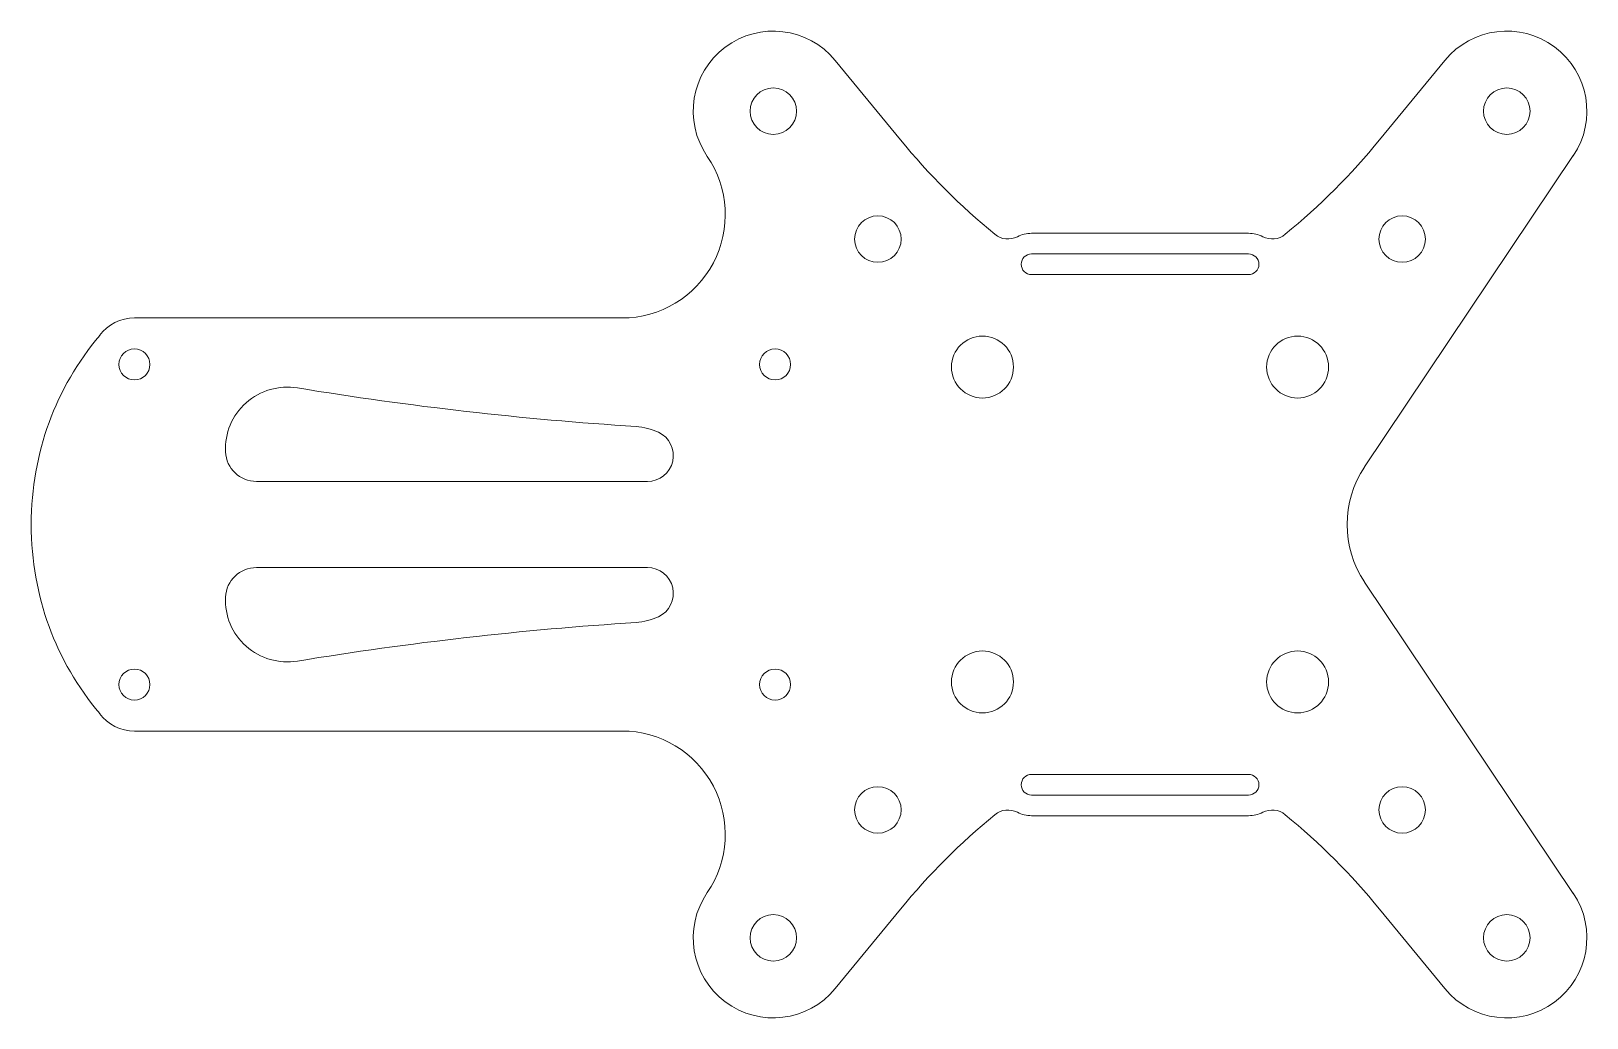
# Model space of a CAD drawing. Header units: millimetres. Extents: x -107 to 43, y -48 to 48.
import ezdxf

# ---------------------------------------------------------------- set-up
doc = ezdxf.new("R2010")
doc.units = ezdxf.units.MM
doc.layers.add('36', color=7, linetype='Continuous', true_color=0xffffff)

msp = doc.modelspace()

# ---------------------------------------------------------------- linework, layer by layer
at = {"layer": '36', "color": 6, "linetype": 'Continuous', "lineweight": 18}
for p, q in [((-23.18, 37.24), (-29.5, 44.95)), ((29.5, 44.95), (23.18, 37.24)), ((41.93, 35.72), (21.73, 5.57)), ((-10.5, 28.2), (10.5, 28.2)), ((-10.5, 26.2), (10.5, 26.2)), ((10.5, 24.2), (-10.5, 24.2)), ((-97.32, 20), (-50.14, 20)), ((-85.51, 4.17), (-47.67, 4.17)), ((-85.51, -4.17), (-47.67, -4.17)), ((41.93, -35.72), (21.73, -5.57)), ((-97.32, -20), (-50.14, -20)), ((10.5, -24.2), (-10.5, -24.2)), ((-10.5, -26.2), (10.5, -26.2)), ((-10.5, -28.2), (10.5, -28.2)), ((-29.5, -44.95), (-23.18, -37.24)), ((23.18, -37.24), (29.5, -44.95))]:
    msp.add_line(p, q, dxfattribs=at)
for centre, radius in [((-35.49, 40.03), 2.25), ((35.49, 40.03), 2.25), ((-25.37, 27.64), 2.25), ((25.37, 27.64), 2.25), ((-15.25, 15.25), 3), ((15.25, 15.25), 3), ((-97.32, 15.5), 1.5), ((-35.32, 15.5), 1.5), ((-15.25, -15.25), 3), ((15.25, -15.25), 3), ((-97.32, -15.5), 1.5), ((-35.32, -15.5), 1.5), ((-25.37, -27.64), 2.25), ((25.37, -27.64), 2.25), ((-35.49, -40.03), 2.25), ((35.49, -40.03), 2.25)]:
    msp.add_circle(centre, radius, dxfattribs=at)
for centre, radius, start, end in [((-35.49, 40.03), 7.75, 39.3763, 214.42), ((35.49, 40.03), 7.75, 326.1783, 140.6237), ((27.15, 78.38), 65, 219.2568, 230.6668), ((-27.15, 78.38), 65, 309.3332, 320.7432), ((-50.14, 30), 10, 270, 34.42), ((-12.78, 29.65), 2, 230.6668, 297.1046), ((-10.5, 25.2), 3, 90, 117.1046), ((10.5, 25.2), 3, 62.8954, 90), ((12.78, 29.65), 2, 242.8954, 309.3332), ((-10.5, 25.2), 1, 90, 270), ((10.5, 25.2), 1, 270, 90), ((-97.32, 15.8), 4.2, 90, 143.28), ((-82.52, 7.3), 6, 80.6526, 182.5983), ((-27.54, 341.29), 332.48, 260.6526, 266.3382), ((-49.16, 3.5), 6, 64.8197, 86.3381), ((-47.67, 6.67), 2.5, 270, 64.8197), ((-85.51, 7.17), 3, 182.5983, 270), ((30.04, 0), 10, 146.1783, 213.8217), ((-85.51, -7.17), 3, 90, 177.4017), ((-47.67, -6.67), 2.5, 295.1803, 90), ((-82.52, -7.3), 6, 177.4017, 279.3474), ((-49.16, -3.5), 6, 273.6619, 295.1803), ((-27.54, -341.29), 332.48, 93.6618, 99.3474), ((-97.32, -15.8), 4.2, 216.72, 270), ((-50.14, -30), 10, 325.58, 90), ((-10.5, -25.2), 1, 90, 270), ((10.5, -25.2), 1, 270, 90), ((27.15, -78.38), 65, 129.3332, 140.7432), ((-12.78, -29.65), 2, 62.8954, 129.3332), ((-10.5, -25.2), 3, 242.8954, 270), ((10.5, -25.2), 3, 270, 297.1046), ((12.78, -29.65), 2, 50.6668, 117.1046), ((-27.15, -78.38), 65, 39.2568, 50.6668), ((-35.49, -40.03), 7.75, 145.58, 320.6237), ((35.49, -40.03), 7.75, 219.3763, 33.8217)]:
    msp.add_arc(centre, radius, start, end, dxfattribs=at)
for points in [[(-107.32, 0), (-107.25, 7.06), (-104.98, 13.16), (-100.68, 18.31)], [(-107.32, 0), (-107.25, -7.06), (-104.98, -13.16), (-100.68, -18.31)]]:
    msp.add_open_spline(points, degree=3, dxfattribs=at)

doc.saveas('drawing.dxf')
